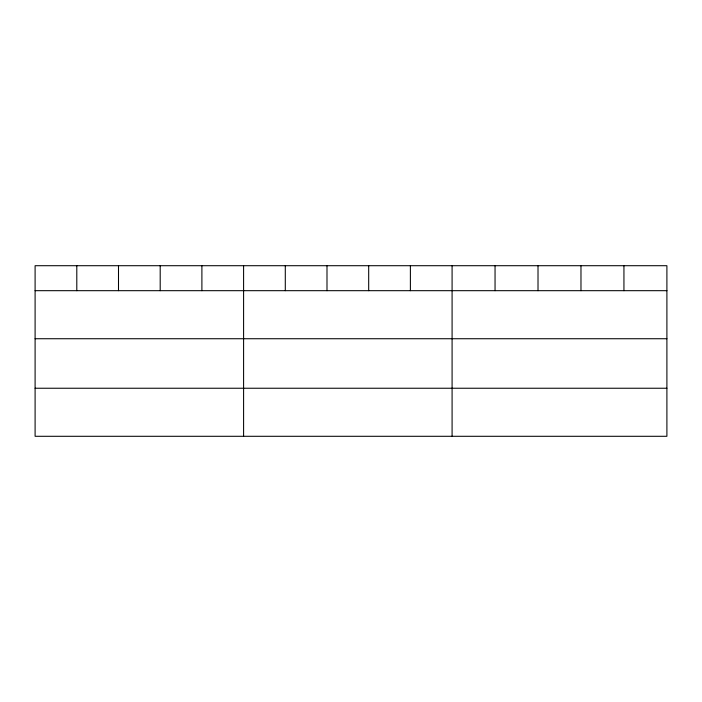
<?xml version="1.0" encoding="UTF-8"?>
<svg xmlns="http://www.w3.org/2000/svg" width="702" height="702" viewBox="0 0 702 702"><rect width="100%" height="100%" fill="white"/><g stroke="black" fill="none" stroke-linecap="round" stroke-linejoin="round"><path stroke-width="1.05" d="M666.9 290.681L666.9 436.293L35.1 436.293L35.1 265.707L666.9 265.707L666.9 290.681L35.1 290.681M35.1 338.733L666.9 338.733M35.1 388.241L666.9 388.241M623.938 265.707L623.938 290.681M580.975 265.707L580.975 290.681M538.013 265.707L538.013 290.681M495.05 265.707L495.05 290.681M452.088 265.707L452.088 436.293M410.389 265.707L410.389 290.681M368.69 265.707L368.69 290.681M326.992 265.707L326.992 290.681M285.293 265.707L285.293 290.681M243.594 265.707L243.594 436.293M201.895 265.707L201.895 290.681M160.196 265.707L160.196 290.681M118.498 265.707L118.498 290.681M76.799 265.707L76.799 290.681"/></g></svg>
